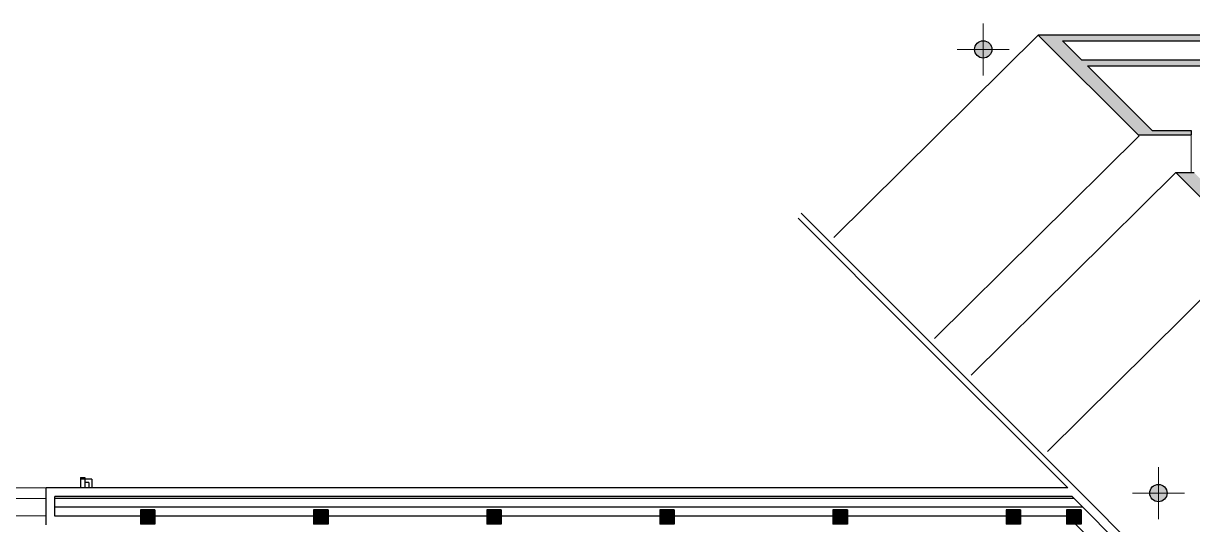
# Model space of a CAD drawing. Header units: inches. Extents: x -68 to 10561, y -2 to 2943.
# Drawn here: x 1302 to 2923, y 2248 to 2943 of the extents above; entities that cross this region are included whole.
import ezdxf

# ---------------------------------------------------------------- set-up
doc = ezdxf.new("R2010")
doc.units = ezdxf.units.IN
doc.header["$MEASUREMENT"] = 0
doc.linetypes.add('DASHED', pattern=[0.75, 0.5, -0.25])
doc.linetypes.add('HIDDEN', pattern=[0.375, 0.25, -0.125])
doc.layers.get('0').update_dxf_attribs({"linetype": 'CONTINUOUS', "lineweight": 5})
doc.layers.add('0_MP', color=2, linetype='CONTINUOUS', lineweight=5, plot=False)
for name, color, linetype, lineweight in [('1_A-CLNG-SUSP', 15, 'DASHED', 5), ('1_A-COLS-HTCH', 8, 'CONTINUOUS', 5), ('1_A-COLS-OTLN', 7, 'CONTINUOUS', 25), ('1_A-DOOR-SWNG', 124, 'CONTINUOUS', 5), ('1_A-FLOR-LEVL', 8, 'CONTINUOUS', 5), ('1_A-WALL-FULL', 7, 'CONTINUOUS', 25), ('1_A-WALL-HTCH', 8, 'HIDDEN', 5), ('1_L-SITE', 13, 'CONTINUOUS', 5)]:
    doc.layers.add(name, color=color, linetype=linetype, lineweight=lineweight)

# ---------------------------------------------------------------- blocks, each defined once
blk = doc.blocks.new('MACHPT')
at = {"layer": '0_MP'}
for p, q in [((0, 36), (0, 0)), ((-36, 0), (0, 0)), ((0, 0), (36, 0)), ((0, 0), (0, -36))]:
    blk.add_line(p, q, dxfattribs=at)

msp = doc.modelspace()

# ---------------------------------------------------------------- hatches: boundary and pattern name
at = {"layer": '1_A-COLS-HTCH'}
h = msp.add_hatch(color=256, dxfattribs=at)
edge = h.paths.add_edge_path()
edge.add_arc((2632.7, 2906.8), 12, 0, 360)
h = msp.add_hatch(color=256, dxfattribs=at)
edge = h.paths.add_edge_path()
edge.add_arc((2875.6, 2291.9), 12, 0, 360)
for points in [[(1484.4, 2268.9), (1484.4, 2248.9), (1464.4, 2248.9), (1464.4, 2268.9)], [(1724.4, 2268.9), (1724.4, 2248.9), (1704.4, 2248.9), (1704.4, 2268.9)], [(1964.4, 2268.9), (1964.4, 2248.9), (1944.4, 2248.9), (1944.4, 2268.9)], [(2204.4, 2268.9), (2204.4, 2248.9), (2184.4, 2248.9), (2184.4, 2268.9)], [(2444.4, 2268.9), (2444.4, 2248.9), (2424.4, 2248.9), (2424.4, 2268.9)], [(2684.4, 2268.9), (2684.4, 2248.9), (2664.4, 2248.9), (2664.4, 2268.9)], [(2768.4, 2268.9), (2768.4, 2248.9), (2748.4, 2248.9), (2748.4, 2268.9)]]:
    msp.add_hatch(color=256, dxfattribs=at).paths.add_polyline_path(points)
at = {"layer": '1_A-WALL-HTCH'}
h = msp.add_hatch(color=256, dxfattribs=at)
h.paths.add_polyline_path([(2920.9, 2794.3), (2920.9, 2788.3), (2847.3, 2788.3), (2709, 2926.7), (3465.8, 2926.7), (3465.8, 2883.8), (2777.4, 2883.8), (2866.8, 2794.3)])
h.paths.add_polyline_path([(2769.4, 2891.8), (2742.5, 2918.7), (3453.8, 2918.7), (3453.8, 2891.8)], flags=16)
msp.add_hatch(color=256, dxfattribs=at).paths.add_polyline_path([(3647.9, 2332.7), (3665.9, 2320.7), (3665.9, 2248.8), (3386.9, 2248.8), (2899.7, 2736), (2925.1, 2736), (3394.3, 2266.8), (3647.9, 2266.8)])

# ---------------------------------------------------------------- linework, layer by layer
at = {"layer": '1_A-CLNG-SUSP'}
msp.add_line((1333.5, 2299), (962.4, 2299), dxfattribs=at)
at = {"layer": '1_A-COLS-OTLN'}
for p, q in [((1484.4, 2268.9), (1464.4, 2268.9)), ((1464.4, 2268.9), (1464.4, 2248.9)), ((1484.4, 2268.9), (1484.4, 2248.9)), ((1724.4, 2268.9), (1704.4, 2268.9)), ((1704.4, 2268.9), (1704.4, 2248.9)), ((1724.4, 2268.9), (1724.4, 2248.9)), ((1964.4, 2268.9), (1944.4, 2268.9)), ((1944.4, 2268.9), (1944.4, 2248.9)), ((1964.4, 2268.9), (1964.4, 2248.9)), ((2204.4, 2268.9), (2184.4, 2268.9)), ((2184.4, 2268.9), (2184.4, 2248.9)), ((2204.4, 2268.9), (2204.4, 2248.9)), ((2444.4, 2268.9), (2424.4, 2268.9)), ((2424.4, 2268.9), (2424.4, 2248.9)), ((2444.4, 2268.9), (2444.4, 2248.9)), ((2684.4, 2268.9), (2664.4, 2268.9)), ((2664.4, 2268.9), (2664.4, 2248.9)), ((2684.4, 2268.9), (2684.4, 2248.9)), ((2768.4, 2268.9), (2748.4, 2268.9)), ((2748.4, 2268.9), (2748.4, 2248.9)), ((2768.4, 2268.9), (2768.4, 2248.9)), ((1484.4, 2248.9), (1464.4, 2248.9)), ((1724.4, 2248.9), (1704.4, 2248.9)), ((1964.4, 2248.9), (1944.4, 2248.9)), ((2204.4, 2248.9), (2184.4, 2248.9)), ((2444.4, 2248.9), (2424.4, 2248.9)), ((2684.4, 2248.9), (2664.4, 2248.9)), ((2768.4, 2248.9), (2748.4, 2248.9))]:
    msp.add_line(p, q, dxfattribs=at)
for centre in [(2632.7, 2906.8), (2875.6, 2291.9)]:
    msp.add_circle(centre, 12, dxfattribs=at)
at = {"layer": '1_A-DOOR-SWNG'}
msp.add_line((2920.9, 2736), (2920.9, 2788.3), dxfattribs=at)
at = {"layer": '1_A-FLOR-LEVL'}
for p, q in [((2425.5, 2645.9), (2709, 2926.7)), ((2565.3, 2506.1), (2848.9, 2786.8)), ((2616.1, 2455.2), (2899.7, 2736)), ((2721.7, 2349.7), (3005.2, 2630.4))]:
    msp.add_line(p, q, dxfattribs=at)
at = {"layer": '1_A-WALL-FULL'}
for p, q in [((2847.3, 2788.3), (2709, 2926.7)), ((3465.8, 2926.7), (2709, 2926.7)), ((2742.5, 2918.7), (3453.8, 2918.7)), ((2769.4, 2891.8), (2742.5, 2918.7)), ((3453.8, 2891.8), (2769.4, 2891.8)), ((2866.8, 2794.3), (2777.4, 2883.8)), ((2777.4, 2883.8), (3465.8, 2883.8)), ((2847.3, 2788.3), (2920.9, 2788.3)), ((2866.8, 2794.3), (2920.9, 2794.3)), ((2920.9, 2794.3), (2920.9, 2788.3)), ((3386.9, 2248.8), (2899.7, 2736)), ((2899.7, 2736), (2925.1, 2736)), ((2763.9, 2296.3), (2380.5, 2679.8)), ((2534.4, 2514.6), (2376.2, 2672.8)), ((2749.9, 2299), (2534.4, 2514.6)), ((1381.5, 2313.5), (1381.5, 2299)), ((1381.5, 2313.5), (1387.5, 2313.5)), ((1397, 2311), (1381.5, 2311)), ((1387.5, 2313.5), (1387.5, 2299)), ((1392.8, 2306.8), (1387.5, 2306.8)), ((1392.8, 2306.8), (1392.8, 2299)), ((1397, 2311), (1397, 2299)), ((1333.5, 2247.7), (1333.5, 2299)), ((2749.9, 2299), (1333.5, 2299)), ((1345.5, 2259.7), (1345.5, 2287)), ((2756.2, 2287), (1345.5, 2287)), ((3172.9, 1870.4), (2756.2, 2287)), ((3184.9, 1875.4), (2763.9, 2296.3)), ((2759, 2284.3), (1345.5, 2284.3)), ((2771, 2272.3), (1345.5, 2272.3)), ((2749.7, 2259.7), (1345.5, 2259.7)), ((3147.8, 1861.5), (2749.7, 2259.7))]:
    msp.add_line(p, q, dxfattribs=at)
at = {"layer": '1_L-SITE'}
for p, q in [((1333.5, 2284.3), (879.2, 2284.3)), ((1333.5, 2260.3), (879.2, 2260.3))]:
    msp.add_line(p, q, dxfattribs=at)

# ---------------------------------------------------------------- block references
for p in [(2632.7, 2906.8), (2875.6, 2291.9)]:
    msp.add_blockref('MACHPT', p)

doc.saveas('drawing.dxf')
